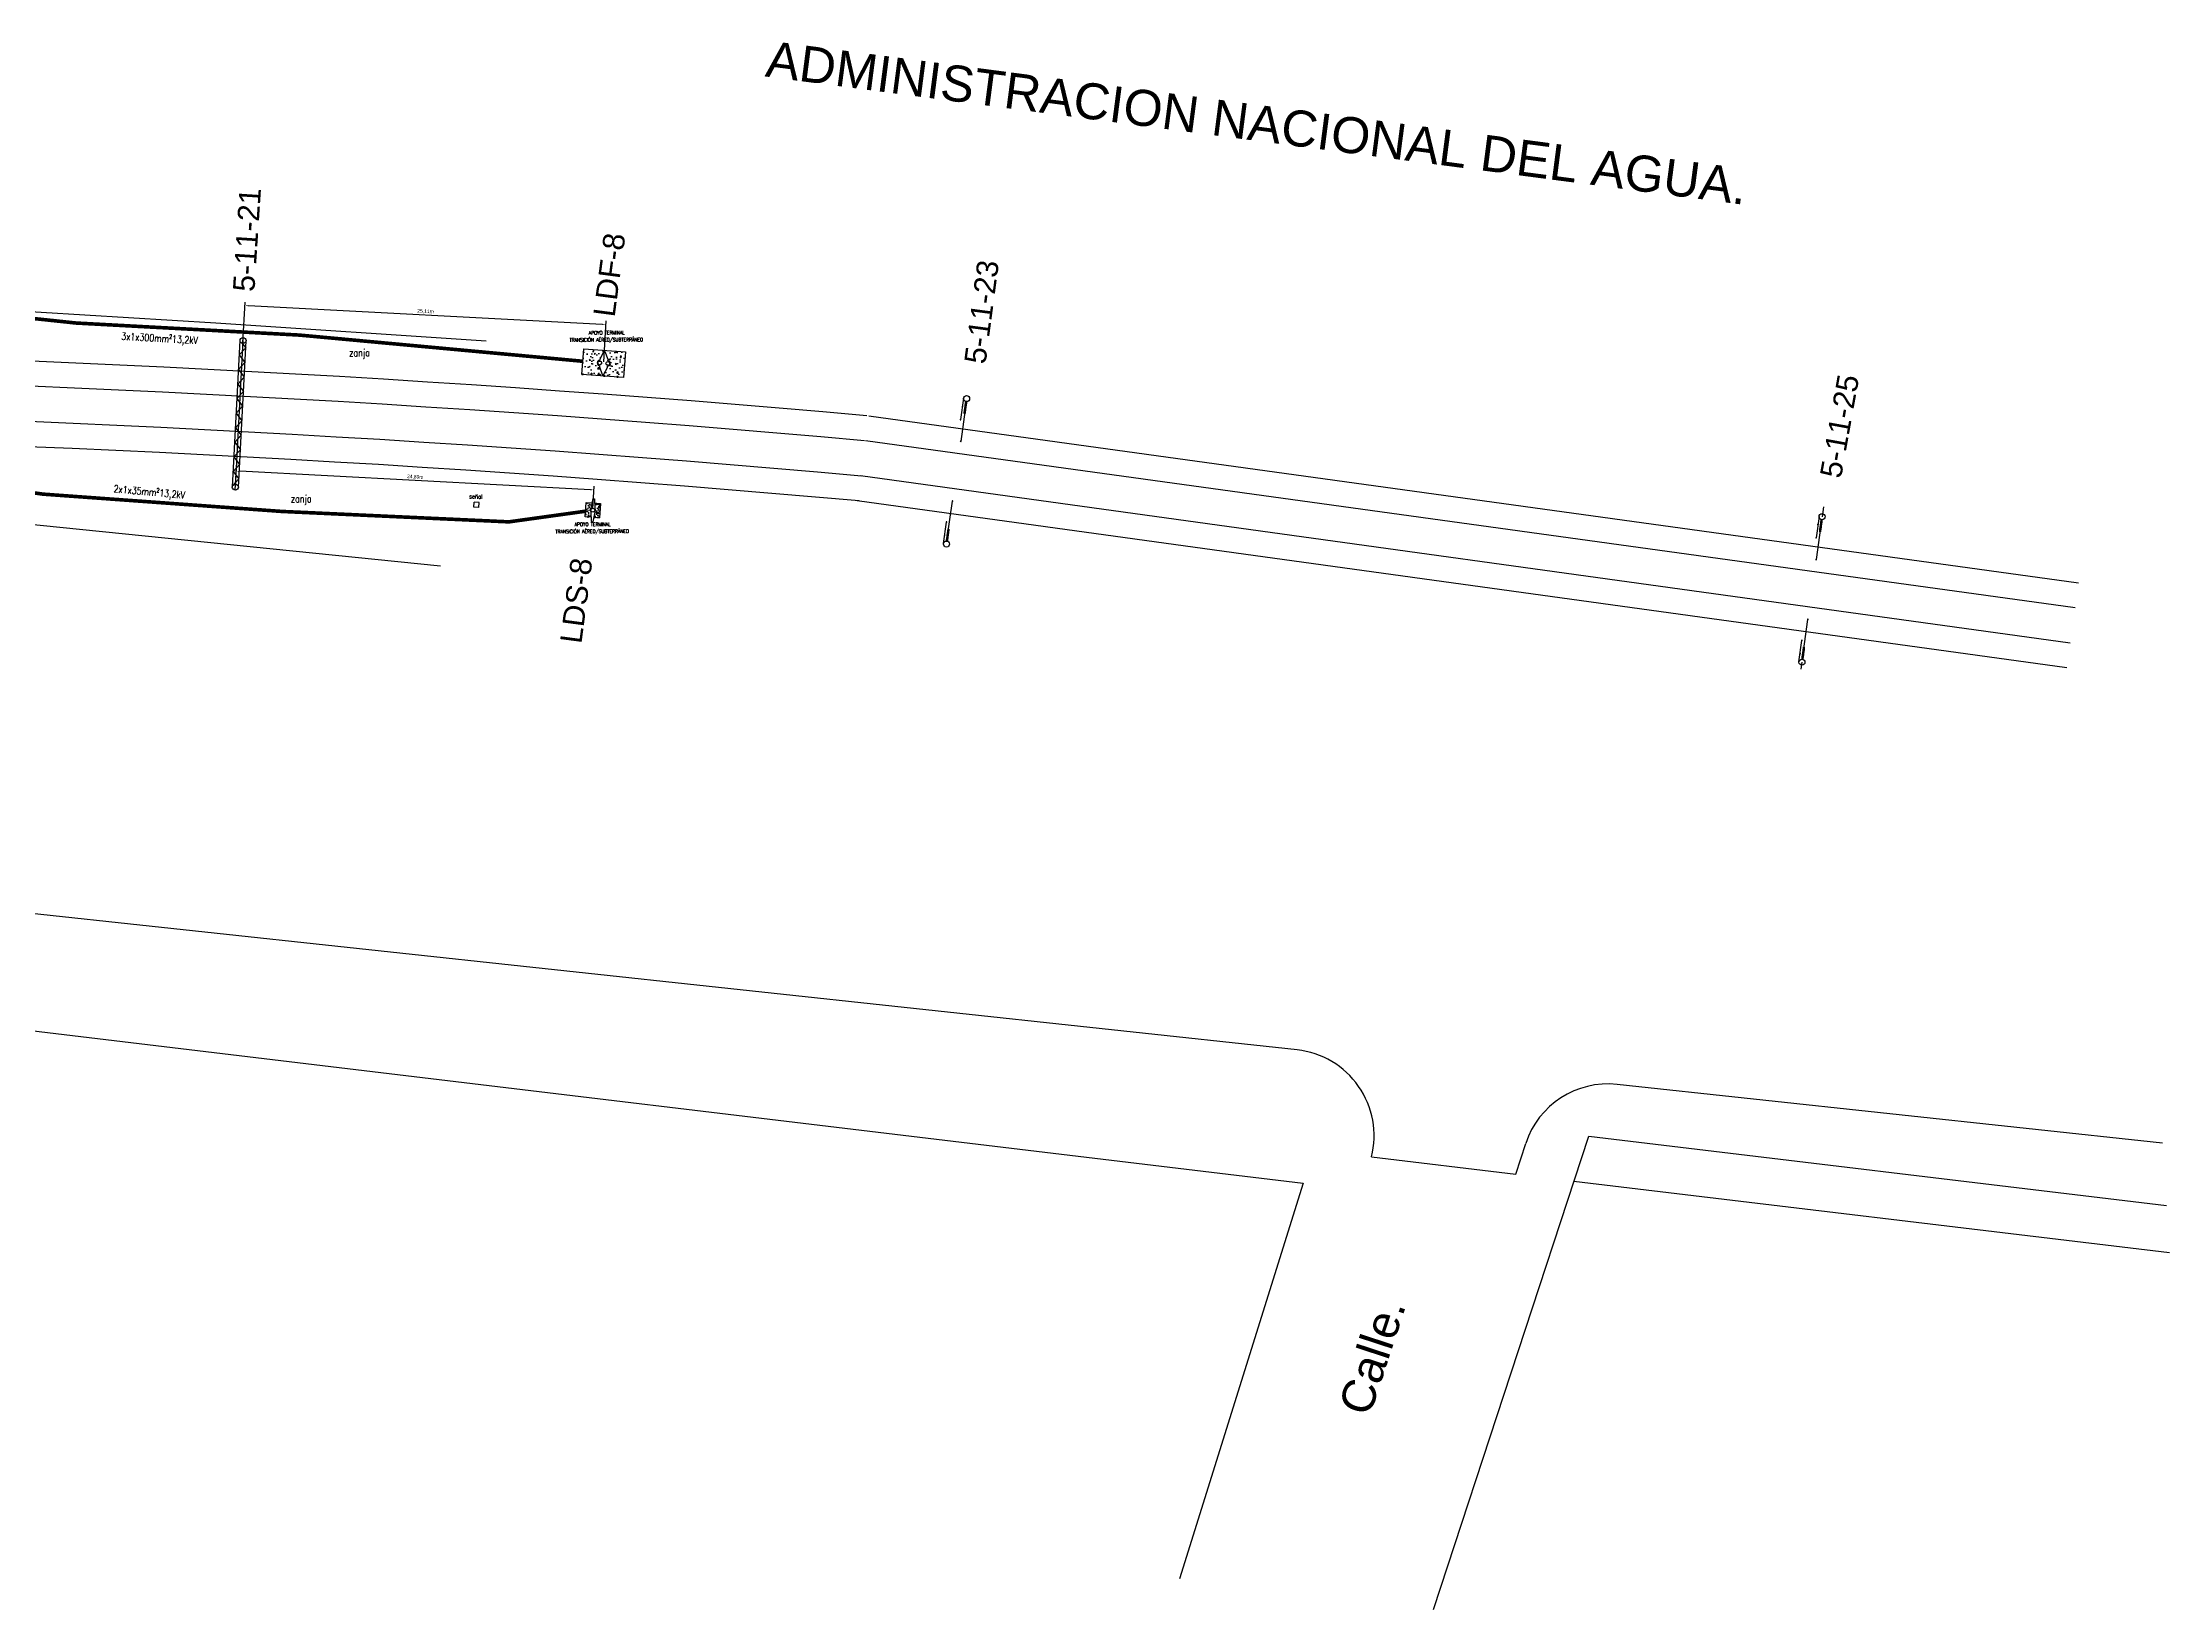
# Model space of a CAD drawing. Header units: millimetres. Extents: x 2168 to 2803, y 1418 to 1620.
# Drawn here: x 2652.2 to 2800, y 1423.5 to 1532.3 of the extents above; entities that cross this region are included whole.
import ezdxf

# ---------------------------------------------------------------- set-up
doc = ezdxf.new("R2010")
doc.units = ezdxf.units.MM
doc.linetypes.add('HIDDEN2', pattern=[4.7625, 3.175, -1.5875])
for name, color, linetype in [('CALLES', 8, 'Continuous'), ('n° de postación', 1, 'Continuous'), ('postes catenaria', 4, 'Continuous'), ('textos', 7, 'Continuous'), ('Textos catenaria', 7, 'Continuous'), ('vías', 8, 'Continuous')]:
    doc.layers.add(name, color=color, linetype=linetype)
doc.styles.add('ROMANS', font='arial.ttf', dxfattribs={"width": 0.7})
doc.styles.add('SIMPLEX', font='simplex.shx', dxfattribs={"width": 0.75})
doc.dimstyles.new('ISO-25', dxfattribs={"dimtxt": 0.25, "dimasz": 0.25, "dimexe": 0.25, "dimexo": 0.1, "dimgap": 0.1, "dimtad": 1, "dimtxsty": 'Standard', "dimcen": 0.25, "dimadec": 0, "dimazin": 0, "dimtfac": 1, "dimtmove": 0, "dimatfit": 3, "dimfxl": 1, "dimarcsym": 0})
pattern_1 = [(50, (-2624.04677, -773.78864), (0.45546167, -0.039847714), [0.047625, -0.523875]), (355, (-2624.04677, -773.78864), (-0.088107065, 0.47764161), [0.0381, -0.4191]), (100.451, (-2624.0088, -773.79196), (0.367356254, 0.43779172), [0.040475, -0.445225]), (46.1842, (-2624.04677, -773.66164), (0.6776976, -0.10510582), [0.0714375, -0.7858125]), (96.6356, (-2623.9903, -773.6704), (0.59351059, 0.61856389), [0.0607125, -0.6678375]), (351.184, (-2624.0468, -773.66164), (0.59351151, 0.6185628), [0.05715, -0.62865]), (21, (-2623.98327, -773.6934), (0.3790372, -0.255663796), [0.047625, -0.523875]), (326, (-2623.98327, -773.6934), (0.15450507, 0.460469915), [0.0381, -0.4191]), (71.4514, (-2623.9517, -773.7147), (0.53354123, 0.204807144), [0.040475, -0.445225]), (37.5, (-2624.04677, -773.78864), (0.007721508, 0.211387597), [0, -0.41402, 0, -0.42545, 0, -0.4206875]), (7.5, (-2624.04677, -773.78864), (0.167049156, 0.250451437), [0, -0.24257, 0, -0.404495, 0, -0.1603375]), (327.5, (-2624.18837, -773.78864), (0.338976488, -0.01432186), [0, -0.15875, 0, -0.4953, 0, -0.657225]), (317.5, (-2624.25187, -773.78864), (0.370322953, 0.063566228), [0, -0.206375, 0, -0.32893, 0, -0.466725])]

# ---------------------------------------------------------------- blocks, each defined once
blk = doc.blocks.new('estructura terminal o retención para LDS')
h = blk.add_hatch()
h.set_pattern_fill('AR-CONC', color=8, scale=0.0025, style=0)
h.set_pattern_definition(pattern_1)
h.paths.add_polyline_path([(-0.5, -0.5), (-0.09, -0.5), (-0.14, -0.11, -0.352658), (-0.14, 0.11), (-0.09, 0.5), (-0.5, 0.5)])
h = blk.add_hatch()
h.set_pattern_fill('AR-CONC', color=8, scale=0.0025, style=0)
h.set_pattern_definition(pattern_1)
h.paths.add_polyline_path([(0.14, -0.11), (0.09, -0.5), (0.5, -0.5), (0.5, 0.5), (0.09, 0.5), (0.14, 0.11, -0.352658)])
at = {"color": 6}
for p, q in [((-0.05, 0.8), (-0.14, 0.11)), ((-0.05, 0.8), (0.05, 0.8)), ((0.05, 0.8), (0.14, 0.11)), ((-0.14, -0.11), (-0.05, -0.8)), ((-0.05, -0.8), (0.05, -0.8)), ((0.14, -0.11), (0.05, -0.8))]:
    blk.add_line(p, q, dxfattribs=at)
for points in [[(-0.09, -0.5), (-0.5, -0.5), (-0.5, 0.5), (-0.09, 0.5)], [(0.09, 0.5), (0.5, 0.5), (0.5, -0.5), (0.09, -0.5)]]:
    blk.add_lwpolyline(points)
blk.add_circle((0, 0), 0.13, dxfattribs=at)
for start, end in [(141.1488, 218.8512), (321.1488, 38.8512)]:
    blk.add_arc((0, 0), 0.18, start, end, dxfattribs=at)
blk = doc.blocks.new('estructura tipo A con base')
h = blk.add_hatch()
h.set_pattern_fill('AR-CONC', color=8, scale=0.005, style=0)
h.set_pattern_definition([(50, (-2627.5983, -783.80706), (0.91092334, -0.07969543), [0.09525, -1.04775]), (355, (-2627.5983, -783.8071), (-0.17621413, 0.9552832), [0.0762, -0.8382]), (100.451, (-2627.5224, -783.8137), (0.7347125, 0.87558344), [0.08095, -0.89045]), (46.1842, (-2627.5983, -783.5531), (1.3553952, -0.21021164), [0.142875, -1.571625]), (96.6356, (-2627.4854, -783.5706), (1.1870212, 1.2371278), [0.121425, -1.335675]), (351.184, (-2627.5983, -783.553), (1.187023, 1.2371256), [0.1143, -1.2573]), (21, (-2627.4713, -783.61656), (0.7580744, -0.5113276), [0.09525, -1.04775]), (326, (-2627.4713, -783.6166), (0.30901014, 0.92093983), [0.0762, -0.8382]), (71.4514, (-2627.4081, -783.6592), (1.06708245, 0.4096143), [0.08095, -0.89045]), (37.5, (-2627.5983, -783.80706), (0.015443016, 0.422775194), [0, -0.82804, 0, -0.8509, 0, -0.841375]), (7.5, (-2627.5983, -783.80706), (0.33409831, 0.500902874), [0, -0.48514, 0, -0.80899, 0, -0.320675]), (327.5, (-2627.88152, -783.80706), (0.677952976, -0.02864372), [0, -0.3175, 0, -0.9906, 0, -1.31445]), (317.5, (-2628.0085, -783.80706), (0.74064591, 0.12713246), [0, -0.41275, 0, -0.65786, 0, -0.93345])])
h.paths.add_polyline_path([(-1.45, -0.9), (1.45, -0.9), (1.45, 0.9), (-1.45, 0.9)])
h.paths.add_polyline_path([(-0.28, 0.18), (-0.28, 0.25), (-0.05, 0.8), (0.05, 0.8), (0.28, 0.28), (0.28, 0.18, -1), (0.28, -0.18), (0.28, -0.28), (0.05, -0.8), (-0.05, -0.8), (-0.28, -0.28), (-0.28, -0.18, -1)], flags=16)
h.paths.add_polyline_path([(-0.15, 0, -1), (-0.41, 0, -1)], flags=0)
h.paths.add_polyline_path([(0, 0, -1), (0, 0, -1)], flags=0)
h.paths.add_polyline_path([(0.41, 0, -1), (0.15, 0, -1)], flags=0)
blk.add_lwpolyline([(1.45, -0.9), (-1.45, -0.9), (-1.45, 0.9), (1.45, 0.9)], close=True)
at = {"color": 6}
blk.add_lwpolyline([(-0.28, -0.28), (-0.05, -0.8), (0.05, -0.8), (0.28, -0.28), (0.28, -0.18, 1), (0.28, 0.18), (0.28, 0.28), (0.05, 0.8), (-0.05, 0.8), (-0.28, 0.25), (-0.28, 0.18, 1), (-0.28, -0.18)], format="xyb", close=True, dxfattribs=at)
for centre, radius in [((-0.28, 0), 0.13), ((0, 0), 0.0021), ((0.28, 0), 0.13)]:
    blk.add_circle(centre, radius, dxfattribs=at)
blk = doc.blocks.new('*D37')
at = {"color": 0, "lineweight": -2, "transparency": 16777216}
for p, q in [((2666.11, 1511.46), (2666.26, 1514.29)), ((2691.07, 1512.74), (2666.5, 1514.03)), ((2691.19, 1510.14), (2691.34, 1512.98))]:
    blk.add_line(p, q, dxfattribs=at)
at = {"color": 0, "transparency": 16777216}
for points in [[(2666.5, 1514.07), (2666.49, 1513.99), (2666.25, 1514.04)], [(2691.08, 1512.78), (2691.07, 1512.7), (2691.32, 1512.73)]]:
    blk.add_solid(points, dxfattribs=at)
at = {"layer": 'Defpoints', "color": 0, "transparency": 16777216}
for p in [(2666.25, 1514.04), (2666.11, 1511.36), (2691.18, 1510.04)]:
    blk.add_point(p, dxfattribs=at)
at = {"color": 0, "transparency": 16777216, "insert": (2678.8, 1513.63), "char_height": 0.25, "attachment_point": 5, "rotation": 356.9971}
blk.add_mtext('25,11m', dxfattribs=at)
blk = doc.blocks.new('*D38')
at = {"color": 0, "lineweight": -2, "transparency": 16777216}
for p, q in [((2665.57, 1501.23), (2665.66, 1502.79)), ((2690.25, 1501.25), (2665.89, 1502.53)), ((2690.43, 1499.93), (2690.51, 1501.49))]:
    blk.add_line(p, q, dxfattribs=at)
at = {"color": 0, "transparency": 16777216}
for points in [[(2665.89, 1502.57), (2665.89, 1502.49), (2665.64, 1502.54)], [(2690.25, 1501.29), (2690.25, 1501.21), (2690.5, 1501.24)]]:
    blk.add_solid(points, dxfattribs=at)
at = {"layer": 'Defpoints', "color": 0, "transparency": 16777216}
for p in [(2665.64, 1502.54), (2665.57, 1501.13), (2690.42, 1499.83)]:
    blk.add_point(p, dxfattribs=at)
at = {"color": 0, "transparency": 16777216, "insert": (2678.08, 1502.13), "char_height": 0.25, "attachment_point": 5, "rotation": 356.9971}
blk.add_mtext('24,89m', dxfattribs=at)

msp = doc.modelspace()

# ---------------------------------------------------------------- linework, layer by layer
for p, q in [((2682.152, 1500.048), (2682.176, 1500.397)), ((2682.501, 1500.024), (2682.152, 1500.048)), ((2682.525, 1500.374), (2682.176, 1500.397)), ((2682.501, 1500.024), (2682.525, 1500.374))]:
    msp.add_line(p, q)
at = {"color": 5, "linetype": 'HIDDEN2', "ltscale": 0.25, "const_width": 0.25}
for points in [[(2689.74, 1510.173), (2670.04, 1511.993), (2654.512, 1512.831), (2648.891, 1513.427), (2647.362, 1513.494), (2639.719, 1513.335)], [(2637.194, 1503.095), (2652.214, 1500.944), (2668.794, 1499.743), (2684.592, 1499.018), (2689.949, 1499.762)]]:
    msp.add_lwpolyline(points, dxfattribs=at)
at = {"layer": 'CALLES'}
for p, q in [((2645.057, 1514.026), (2664.23, 1512.835)), ((2664.23, 1512.835), (2683.003, 1511.586)), ((2635.818, 1500.426), (2679.827, 1495.958)), ((2739.353, 1462.333), (2621.56, 1475.036)), ((2622.671, 1467.122), (2739.775, 1453.073)), ((2799.482, 1455.849), (2761.588, 1459.935)), ((2748.844, 1423.461), (2759.616, 1456.339)), ((2754.544, 1453.705), (2755.243, 1455.838)), ((2759.616, 1456.339), (2799.76, 1451.523)), ((2744.529, 1454.906), (2754.544, 1453.705)), ((2739.775, 1453.073), (2731.179, 1425.581)), ((2758.594, 1453.219), (2799.971, 1448.255))]:
    msp.add_line(p, q, dxfattribs=at)
for centre, start, end in [((2738.71, 1456.368), 345.90376, 83.84506), ((2760.945, 1453.97), 83.84506, 161.85886)]:
    msp.add_arc(centre, 6, start, end, dxfattribs=at)
at = {"layer": 'postes catenaria', "color": 7}
for p, q in [((2665.375, 1501.441), (2665.909, 1511.627)), ((2665.584, 1501.43), (2666.119, 1511.616)), ((2665.794, 1501.419), (2666.329, 1511.605)), ((2665.856, 1510.616), (2666.302, 1511.099)), ((2665.856, 1510.616), (2666.249, 1510.088)), ((2666.069, 1511.412), (2666.302, 1511.099)), ((2665.75, 1508.593), (2666.196, 1509.077)), ((2665.803, 1509.604), (2666.249, 1510.088)), ((2665.803, 1509.604), (2666.196, 1509.077)), ((2665.697, 1507.582), (2666.143, 1508.066)), ((2665.697, 1507.582), (2666.09, 1507.055)), ((2665.75, 1508.593), (2666.143, 1508.066)), ((2665.591, 1505.56), (2666.037, 1506.044)), ((2665.644, 1506.571), (2666.09, 1507.055)), ((2665.644, 1506.571), (2666.037, 1506.044)), ((2665.538, 1504.549), (2665.984, 1505.033)), ((2665.538, 1504.549), (2665.931, 1504.021)), ((2665.591, 1505.56), (2665.984, 1505.033)), ((2665.432, 1502.527), (2665.878, 1503.01)), ((2665.485, 1503.538), (2665.931, 1504.021)), ((2665.485, 1503.538), (2665.878, 1503.01)), ((2665.379, 1501.516), (2665.825, 1501.999)), ((2665.432, 1502.527), (2665.825, 1501.999))]:
    msp.add_line(p, q, dxfattribs=at)
at = {"layer": 'postes catenaria'}
for p, q in [((2716.183, 1507.611), (2715.978, 1506.125)), ((2716.356, 1507.325), (2715.981, 1504.611)), ((2716.181, 1506.592), (2716.325, 1506.572)), ((2716.188, 1506.642), (2716.332, 1506.622)), ((2716.195, 1506.691), (2716.338, 1506.671)), ((2716.202, 1506.741), (2716.345, 1506.721)), ((2716.209, 1506.79), (2716.352, 1506.77)), ((2716.215, 1506.84), (2716.359, 1506.82)), ((2716.222, 1506.889), (2716.366, 1506.869)), ((2716.229, 1506.939), (2716.373, 1506.919)), ((2716.236, 1506.988), (2716.38, 1506.968)), ((2716.243, 1507.038), (2716.386, 1507.018)), ((2716.25, 1507.087), (2716.393, 1507.067)), ((2716.256, 1507.137), (2716.4, 1507.117)), ((2716.263, 1507.186), (2716.407, 1507.167)), ((2716.27, 1507.236), (2716.414, 1507.216)), ((2716.277, 1507.285), (2716.421, 1507.266)), ((2716.284, 1507.335), (2716.427, 1507.315)), ((2715.031, 1497.736), (2715.406, 1500.45)), ((2775.928, 1500.066), (2775.832, 1499.373)), ((2714.788, 1497.507), (2714.993, 1498.993)), ((2775.624, 1499.401), (2775.419, 1497.916)), ((2775.797, 1499.115), (2775.422, 1496.401)), ((2775.643, 1498.531), (2775.786, 1498.511)), ((2775.65, 1498.58), (2775.793, 1498.56)), ((2775.656, 1498.63), (2775.8, 1498.61)), ((2775.663, 1498.679), (2775.807, 1498.66)), ((2775.67, 1498.729), (2775.814, 1498.709)), ((2775.677, 1498.778), (2775.821, 1498.759)), ((2775.684, 1498.828), (2775.827, 1498.808)), ((2775.691, 1498.877), (2775.834, 1498.858)), ((2775.697, 1498.927), (2775.841, 1498.907)), ((2775.704, 1498.977), (2775.848, 1498.957)), ((2775.711, 1499.026), (2775.855, 1499.006)), ((2775.718, 1499.076), (2775.862, 1499.056)), ((2775.725, 1499.125), (2775.868, 1499.105)), ((2715.103, 1497.726), (2714.959, 1497.746)), ((2715.11, 1497.776), (2714.966, 1497.795)), ((2715.117, 1497.825), (2714.973, 1497.845)), ((2715.124, 1497.875), (2714.98, 1497.895)), ((2715.13, 1497.924), (2714.987, 1497.944)), ((2715.137, 1497.974), (2714.994, 1497.994)), ((2715.144, 1498.023), (2715, 1498.043)), ((2715.151, 1498.073), (2715.007, 1498.093)), ((2715.158, 1498.122), (2715.014, 1498.142)), ((2715.165, 1498.172), (2715.021, 1498.192)), ((2715.171, 1498.221), (2715.028, 1498.241)), ((2715.178, 1498.271), (2715.035, 1498.291)), ((2715.185, 1498.32), (2715.041, 1498.34)), ((2715.192, 1498.37), (2715.048, 1498.39)), ((2715.199, 1498.42), (2715.055, 1498.439)), ((2715.206, 1498.469), (2715.062, 1498.489)), ((2775.622, 1498.382), (2775.766, 1498.362)), ((2775.629, 1498.432), (2775.773, 1498.412)), ((2775.636, 1498.481), (2775.78, 1498.461)), ((2774.472, 1489.526), (2774.847, 1492.24)), ((2774.229, 1489.297), (2774.434, 1490.783)), ((2774.565, 1489.665), (2774.421, 1489.685)), ((2774.571, 1489.714), (2774.428, 1489.734)), ((2774.578, 1489.764), (2774.435, 1489.784)), ((2774.585, 1489.813), (2774.441, 1489.833)), ((2774.592, 1489.863), (2774.448, 1489.883)), ((2774.599, 1489.913), (2774.455, 1489.932)), ((2774.606, 1489.962), (2774.462, 1489.982)), ((2774.612, 1490.012), (2774.469, 1490.031)), ((2774.619, 1490.061), (2774.476, 1490.081)), ((2774.626, 1490.111), (2774.483, 1490.131)), ((2774.633, 1490.16), (2774.489, 1490.18)), ((2774.64, 1490.21), (2774.496, 1490.23)), ((2774.647, 1490.259), (2774.503, 1490.279)), ((2774.437, 1489.269), (2774.368, 1488.773)), ((2774.544, 1489.516), (2774.4, 1489.536)), ((2774.551, 1489.566), (2774.407, 1489.586)), ((2774.558, 1489.615), (2774.414, 1489.635))]:
    msp.add_line(p, q, dxfattribs=at)
at = {"layer": 'postes catenaria', "color": 7}
for centre in [(2666.119, 1511.616), (2665.584, 1501.43)]:
    msp.add_circle(centre, 0.21, dxfattribs=at)
at = {"layer": 'postes catenaria'}
for centre in [(2716.391, 1507.583), (2775.832, 1499.373), (2714.996, 1497.478), (2774.437, 1489.269)]:
    msp.add_circle(centre, 0.21, dxfattribs=at)
for centre, start, end in [((2715.978, 1506.125), 29.16437, 209.16437), ((2715.978, 1506.125), 209.16437, 29.16437), ((2716.104, 1507.037), 29.16437, 209.16437), ((2716.104, 1507.037), 209.16437, 29.16437), ((2715.981, 1504.611), 29.16437, 209.16437), ((2715.981, 1504.611), 209.16437, 29.16437), ((2715.406, 1500.45), 135.1081, 315.1081), ((2715.406, 1500.45), 315.1081, 135.1081), ((2714.993, 1498.993), 135.1081, 315.1081), ((2714.993, 1498.993), 315.1081, 135.1081), ((2775.545, 1498.827), 29.16437, 209.16437), ((2775.545, 1498.827), 209.16437, 29.16437), ((2714.867, 1498.082), 135.1081, 315.1081), ((2714.867, 1498.082), 315.1081, 135.1081), ((2775.419, 1497.916), 29.16437, 209.16437), ((2775.419, 1497.916), 209.16437, 29.16437), ((2775.422, 1496.401), 29.16437, 209.16437), ((2775.422, 1496.401), 209.16437, 29.16437), ((2774.847, 1492.24), 135.1081, 315.1081), ((2774.847, 1492.24), 315.1081, 135.1081), ((2774.308, 1489.872), 135.1081, 315.1081), ((2774.308, 1489.872), 315.1081, 135.1081), ((2774.434, 1490.783), 135.1081, 315.1081), ((2774.434, 1490.783), 315.1081, 135.1081)]:
    msp.add_arc(centre, 0.025, start, end, dxfattribs=at)
at = {"layer": 'vías'}
for p, q in [((2793.657, 1494.761), (2709.599, 1506.37)), ((2793.419, 1493.037), (2709.361, 1504.647)), ((2793.082, 1490.6), (2709.025, 1502.21)), ((2792.844, 1488.877), (2708.787, 1500.486))]:
    msp.add_line(p, q, dxfattribs=at)
for radius in [1202.97, 1201.23, 1198.77, 1197.03]:
    msp.add_arc((2602.081, 308.218), radius, 84.878946, 94.206742, dxfattribs=at)

# ---------------------------------------------------------------- block references
for name, p, rotation in [('estructura tipo A con base', (2691.181, 1510.04), 355.7599812847209), ('estructura terminal o retención para LDS', (2690.424, 1499.828), 355.7599812847338)]:
    msp.add_blockref(name, p, dxfattribs=dict(rotation=rotation))

# ---------------------------------------------------------------- texts
at = {"layer": 'n° de postación', "style": 'ROMANS'}
for s, rotation, p in [('5-11-21', 86.30955, (2666.904, 1514.968)), ('LDF-8', 82.47987, (2691.933, 1513.195)), ('5-11-23', 82.47987, (2717.705, 1509.924)), ('5-11-25', 79.81957, (2777.145, 1501.98)), ('LDS-8', 82.47987, (2689.625, 1490.509))]:
    msp.add_text(s, height=1.5, rotation=rotation, dxfattribs=at).set_placement(p)
at = {"layer": 'textos', "style": 'ROMANS'}
for s, height, rotation, p in [('ADMINISTRACION NACIONAL DEL AGUA.', 2.5, 352.53136, (2702.343, 1529.966)), ('Calle.', 2.3, 71.85886, (2744.386, 1436.793))]:
    msp.add_text(s, height=height, rotation=rotation, dxfattribs=at).set_placement(p)
at = {"layer": 'Textos catenaria', "style": 'SIMPLEX', "width": 0.8}
for s, height, rotation, p in [('3x1x300mm²13,2kV', 0.5, 356.81688, (2657.645, 1511.669)), ('TRANSICIÓN AÉREO/SUBTERRÁNEO', 0.25, 0.31934, (2688.805, 1511.53)), ('APOYO TERMINAL', 0.25, 0.31934, (2690.138, 1512.023)), ('zanja', 0.5, 0.31934, (2673.498, 1510.513)), ('2x1x35mm²13,2kV', 0.5, 354.79566, (2657.103, 1501.079)), ('zanja', 0.5, 0.31934, (2669.445, 1500.367)), ('señal', 0.3, 358.71393, (2681.83, 1500.642)), ('TRANSICIÓN AÉREO/SUBTERRÁNEO', 0.25, 0.31934, (2687.826, 1498.22)), ('APOYO TERMINAL', 0.25, 0.31934, (2689.159, 1498.714))]:
    msp.add_text(s, height=height, rotation=rotation, dxfattribs=at).set_placement(p)

# ---------------------------------------------------------------- dimensions: what is measured, and where the dimension line sits
for p1, p2, distance, picture, middle in [((2691.183, 1510.04), (2666.105, 1511.355), -2.69, '*D37', (2678.798, 1513.629)), ((2690.424, 1499.828), (2665.569, 1501.132), -1.411, '*D38', (2678.083, 1502.134))]:
    dim = msp.add_aligned_dim(p1=p1, p2=p2, distance=distance, dimstyle='ISO-25', override={"dimpost": 'm'})
    dim.commit()
    dim.dimension.update_dxf_attribs({"geometry": picture, "text_midpoint": middle})

doc.saveas('drawing.dxf')
